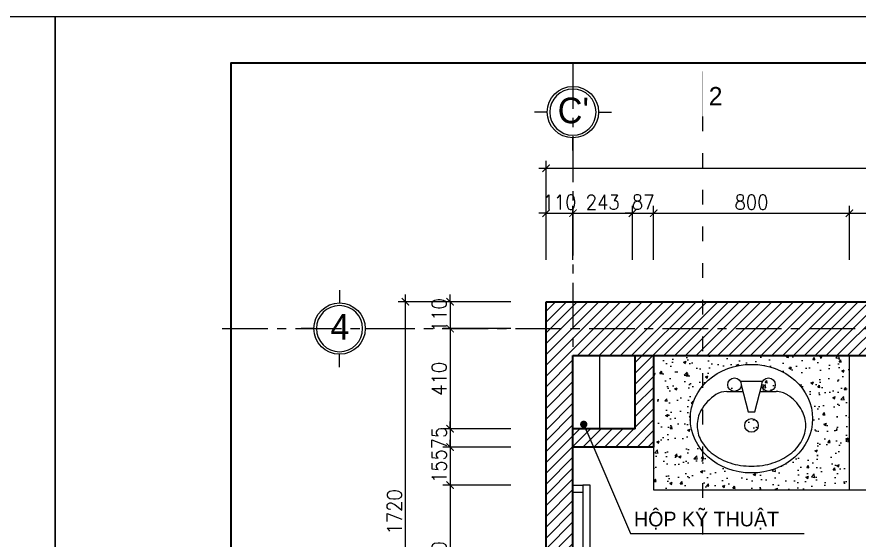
# Model space of a CAD drawing. Header units: millimetres. Extents: x -529782 to -142003, y -492574 to -273331.
# Drawn here: x -233665 to -230221, y -446465 to -444323 of the extents above; entities that cross this region are included whole.
import ezdxf
from ezdxf.enums import TextEntityAlignment as Align

# ---------------------------------------------------------------- set-up
doc = ezdxf.new("R2010")
doc.units = ezdxf.units.MM
doc.header["$LTSCALE"] = 500
doc.header["$MEASUREMENT"] = 0
doc.header["$PDMODE"] = 3
doc.linetypes.add('ACAD_ISO03W100', pattern=[30, 12, -18])
doc.linetypes.add('CENTER', pattern=[2, 1.25, -0.25, 0.25, -0.25])
doc.layers.get('0').update_dxf_attribs({"linetype": 'CONTINUOUS', "lineweight": 13})
doc.layers.get('Defpoints').update_dxf_attribs({"color": 255, "linetype": 'CONTINUOUS', "lineweight": 13})
for name, color, linetype, lineweight in [('1.cat 30', 30, 'CONTINUOUS', 35), ('2.thay 145', 145, 'CONTINUOUS', 18), ('3.manh 08', 8, 'CONTINUOUS', 9), ('4.dim 08', 8, 'CONTINUOUS', 13), ('7.tim 67', 67, 'CENTER', 9), ('9.text \xad white', 7, 'CONTINUOUS', 15), ('CA.dim 08', 251, 'CONTINUOUS', 13), ('CA.thay 145', 145, 'CONTINUOUS', 18), ('noithat', 15, 'CONTINUOUS', 9)]:
    doc.layers.add(name, color=color, linetype=linetype, lineweight=lineweight)
doc.layers.add('HACH', color=250, linetype='CONTINUOUS')
doc.layers.add('THAY', color=7, linetype='CONTINUOUS')
doc.styles.add('CA.JSC1', font='')
doc.styles.get("Standard").update_dxf_attribs({"font": 'txt.shx', "width": 0.9})
doc.styles.add('VnAvantH', font='')
doc.styles.get('CA.JSC1').set_extended_font_data('.VnAvantH')
doc.styles.get('VnAvantH').set_extended_font_data('.VnAvantH')
doc.dimstyles.new('CA 30', dxfattribs={"dimscale": 0, "dimtxt": 60, "dimasz": 30, "dimexe": 30, "dimexo": 0, "dimgap": 15, "dimtad": 1, "dimdec": 0, "dimzin": 0, "dimdsep": 46, "dimtxsty": 'Standard', "dimblk": 'ARCHTICK', "dimcen": 0.09, "dimdle": 30, "dimclrd": 256, "dimclre": 256, "dimclrt": 7, "dimadec": 0, "dimazin": 0, "dimtfac": 1, "dimtdec": 0, "dimtix": 1, "dimtmove": 2, "dimatfit": 3, "dimldrblk": 'DOT', "dimfxl": 1, "dimtolj": 1, "dimtzin": 0, "dimarcsym": 0})

# ---------------------------------------------------------------- blocks, each defined once
blk = doc.blocks.new('A$C4F894D79')
at = {"layer": 'noithat'}
for p, q in [((242.2402637004852, 435.7401064969599), (339.1364504694939, 435.7401064969599)), ((242.2402637004852, 419.5907420367002), (274.5389926210046, 290.3958263471723)), ((306.8377215415239, 290.3958263471723), (339.1364504694939, 419.5907420367002)), ((173.4940664246678, 387.2920131161809), (250.3149459287524, 387.2920131161809)), ((331.0617682337761, 387.2920131161809), (408.1046692058444, 387.2920131161809)), ((274.5389926210046, 290.3958263471723), (306.8377215415239, 290.3958263471723))]:
    blk.add_line(p, q, dxfattribs=at)
for centre in [(209.9415347799659, 419.5907420367002), (371.4351793900132, 419.5907420367002), (290.6883570849895, 225.7983685024083)]:
    blk.add_circle(centre, 32.29872892255662, dxfattribs=at)
for centre, radius, start, end in [((232.9384881556034, 196.217803709209), 208.265595459182, 122.2598079683541, 151.0887989992334), ((173.4940664246678, 290.3958263471723), 96.89618676766986, 90, 122.2598079683541), ((408.1046692058444, 290.3958263471723), 96.89618676766986, 56.09549007639636, 90), ((313.5024673640728, 149.6368352472782), 266.4918060370317, 53.13010218340126, 56.09549007639636), ((348.4382260069251, 196.217803709209), 208.265595459182, 28.91120100076662, 53.13010218340126), ((179.3781519606709, 225.7983685024083), 147.0796262590559, 151.0887989992334, 180), ((401.9985622018576, 225.7983685024083), 147.0796262590559, 0, 28.91120100076662), ((179.3781519606709, 225.7983685024083), 147.0796262590559, 180, 208.9112010007666), ((401.9985622018576, 225.7983685024083), 147.0796262590559, 331.0887989992334, 0), ((232.9384881556034, 255.3789332956076), 208.265595459182, 208.9112010007666, 233.1301021834012), ((348.4382260069251, 255.3789332956076), 208.265595459182, 306.8698978165987, 331.0887989992334), ((267.8742468059063, 301.9599017575383), 266.4918060370317, 233.1301021834012, 252.742060996397), ((313.5024673640728, 301.9599017575383), 266.4918060370317, 287.257939003603, 306.8698978165987), ((290.6883570849895, 375.3974571116269), 343.3914621439997, 252.742060996397, 270), ((290.6883570849895, 375.3974571116269), 343.3914621439997, 270, 287.257939003603)]:
    blk.add_arc(centre, radius, start, end, dxfattribs=at)
blk.add_ellipse((290.6883570849895, 258.0971533693373), major_axis=(-290.6885603030169, 5.339685868958306e-14), ratio=0.888888696429528, dxfattribs=at)
blk = doc.blocks.new('khung co loan')
at = {"layer": '1.cat 30'}
blk.add_lwpolyline([(1158.281703106128, -14553.47590842255), (1158.281703106128, -303.4759079545038), (20658.28170374641, -303.4759079545038), (20658.28170374641, -14553.47590842255)], close=True, dxfattribs=at)
at = {"layer": '3.manh 08'}
blk.add_lwpolyline([(0, -14850.00000048772), (21000.00000000023, -14850.00000048772), (21000.00000000023, -4.877219907939434e-07), (0, -4.877219907939434e-07)], close=True, dxfattribs=at)
blk = doc.blocks.new('A$C41BA5761')
at = {"layer": '2.thay 145'}
blk.add_lwpolyline([(839.9994073519047, 524.9998310285737, -3898660.642287513), (839.9994073521084, 525.0001542164828, 1.154242490888426e-06), (839.9994073524431, 524.9999926225864, 1.154242490888426e-06)], format="xyb", dxfattribs=at)
at = {"layer": '3.manh 08'}
for p, q in [((524.9994049160159, 1050.000159478077), (524.9994049160159, 875.0001713204256)), ((174.9994048396911, 525.0001523148676), (-0.000583361616008915, 525.0001523148676)), ((874.9994049923262, 525.0001523148676), (1049.999393193633, 525.0001523148676)), ((524.9994049160159, 0.0001831847475841641), (524.9994049160159, 175.000171342399))]:
    blk.add_line(p, q, dxfattribs=at)
blk.add_arc((524.9994049160159, 525.0001713313977), 349.9999999890093, 359.9999968883953, 359.9999381014106, dxfattribs=at)
blk = doc.blocks.new('_ArchTick')
at = {"color": 1, "linetype": 'ByBlock', "const_width": 0.150000081}
blk.add_lwpolyline([(-0.5000002699998731, -0.5000002699998731), (0.5000002699998731, 0.5000002699998731)], dxfattribs=at)
blk = doc.blocks.new('*D766')
at = {"layer": 'CA.dim 08', "lineweight": -2, "transparency": 16777216}
for p, q in [((-231893.6145298445, -445489.0425748248), (-231893.6145298445, -445459.0425748248)), ((-231645.9082482822, -445489.0425748248), (-231923.6145298445, -445489.0425748248)), ((-231893.6145298445, -445489.0425748248), (-231893.6145298445, -445599.0425748241)), ((-231645.9082482822, -445599.0425748241), (-231923.6145298445, -445599.0425748241)), ((-231893.6145298445, -445599.0425748241), (-231893.6145298445, -445629.0425748241))]:
    blk.add_line(p, q, dxfattribs=at)
at = {"layer": 'Defpoints', "color": 0, "transparency": 16777216}
for p in [(-231645.9082482822, -445489.0425748248), (-231893.6145298445, -445599.0425748241), (-231645.9082482822, -445599.0425748241)]:
    blk.add_point(p, dxfattribs=at)
at = {"layer": 'CA.dim 08', "lineweight": -2, "transparency": 16777216, "xscale": 30, "yscale": 30, "zscale": 30}
for p, rotation in [((-231893.6145298445, -445489.0425748248), 270), ((-231893.6145298445, -445599.0425748241), 90)]:
    blk.add_blockref('_ArchTick', p, dxfattribs=dict(at, rotation=rotation))
at = {"layer": 'CA.dim 08', "color": 7, "transparency": 16777216, "insert": (-231938.6145298445, -445544.0425748242), "char_height": 60, "attachment_point": 5, "rotation": 90}
blk.add_mtext('\\A1;110', dxfattribs=at)
blk = doc.blocks.new('_DOT')
at = {"color": 1, "linetype": 'ByBlock'}
blk.add_line((-0.5, 0), (-1, 0), dxfattribs=at)
at = {"color": 1, "linetype": 'ByBlock', "const_width": 0.5}
blk.add_lwpolyline([(-0.25, 0, 1), (0.25, 0, 1)], format="xyb", close=True, dxfattribs=at)
blk = doc.blocks.new('DOT')
at = {"layer": 'THAY', "color": 0, "linetype": 'ByBlock'}
blk.add_line((-0.5, 0), (-1, 0), dxfattribs=at)
at = {"layer": 'THAY', "color": 0, "linetype": 'ByBlock', "const_width": 0.5}
blk.add_lwpolyline([(-0.25, 0, 1), (0.25, 0, 1)], format="xyb", close=True, dxfattribs=at)
blk = doc.blocks.new('*D767')
at = {"layer": 'CA.dim 08', "lineweight": -2, "transparency": 16777216}
for p, q in [((-231893.6145298445, -445569.0425748241), (-231893.6145298445, -446039.0425748248)), ((-231645.9082482822, -445599.0425748241), (-231923.6145298445, -445599.0425748241)), ((-231645.9082482822, -446009.0425748248), (-231923.6145298445, -446009.0425748248))]:
    blk.add_line(p, q, dxfattribs=at)
at = {"layer": 'Defpoints', "color": 0, "transparency": 16777216}
for p in [(-231645.9082482822, -445599.0425748241), (-231893.6145298445, -446009.0425748248), (-231645.9082482822, -446009.0425748248)]:
    blk.add_point(p, dxfattribs=at)
at = {"layer": 'CA.dim 08', "lineweight": -2, "transparency": 16777216, "xscale": 30, "yscale": 30, "zscale": 30}
for p, rotation in [((-231893.6145298445, -445599.0425748241), 90), ((-231893.6145298445, -446009.0425748248), 270)]:
    blk.add_blockref('_ArchTick', p, dxfattribs=dict(at, rotation=rotation))
at = {"layer": 'CA.dim 08', "color": 7, "transparency": 16777216, "insert": (-231938.6145298445, -445804.0425748242), "char_height": 60, "attachment_point": 5, "rotation": 90}
blk.add_mtext('\\A1;410', dxfattribs=at)
blk = doc.blocks.new('*D768')
at = {"layer": 'CA.dim 08', "lineweight": -2, "transparency": 16777216}
for p, q in [((-231893.6145298445, -446009.0425748248), (-231893.6145298445, -445979.0425748248)), ((-231645.9082482822, -446009.0425748248), (-231923.6145298445, -446009.0425748248)), ((-231893.6145298445, -446009.0425748248), (-231893.6145298445, -446084.0425748248)), ((-231645.9082482822, -446084.0425748248), (-231923.6145298445, -446084.0425748248)), ((-231893.6145298445, -446084.0425748248), (-231893.6145298445, -446114.0425748248))]:
    blk.add_line(p, q, dxfattribs=at)
at = {"layer": 'Defpoints', "color": 0, "transparency": 16777216}
for p in [(-231645.9082482822, -446009.0425748248), (-231893.6145298445, -446084.0425748248), (-231645.9082482822, -446084.0425748248)]:
    blk.add_point(p, dxfattribs=at)
at = {"layer": 'CA.dim 08', "lineweight": -2, "transparency": 16777216, "xscale": 30, "yscale": 30, "zscale": 30}
for p, rotation in [((-231893.6145298445, -446009.0425748248), 270), ((-231893.6145298445, -446084.0425748248), 90)]:
    blk.add_blockref('_ArchTick', p, dxfattribs=dict(at, rotation=rotation))
at = {"layer": 'CA.dim 08', "color": 7, "transparency": 16777216, "insert": (-231938.6145298445, -446046.5425748246), "char_height": 60, "attachment_point": 5, "rotation": 90}
blk.add_mtext('\\A1;75', dxfattribs=at)
blk = doc.blocks.new('*D769')
at = {"layer": 'CA.dim 08', "lineweight": -2, "transparency": 16777216}
for p, q in [((-231893.6145298445, -446084.0425748248), (-231893.6145298445, -446054.0425748248)), ((-231645.9082482822, -446084.0425748248), (-231923.6145298445, -446084.0425748248)), ((-231893.6145298445, -446084.0425748248), (-231893.6145298445, -446239.0425748255)), ((-231645.9082482822, -446239.0425748255), (-231923.6145298445, -446239.0425748255)), ((-231893.6145298445, -446239.0425748255), (-231893.6145298445, -446269.0425748255))]:
    blk.add_line(p, q, dxfattribs=at)
at = {"layer": 'Defpoints', "color": 0, "transparency": 16777216}
for p in [(-231645.9082482822, -446084.0425748248), (-231893.6145298445, -446239.0425748255), (-231645.9082482822, -446239.0425748255)]:
    blk.add_point(p, dxfattribs=at)
at = {"layer": 'CA.dim 08', "lineweight": -2, "transparency": 16777216, "xscale": 30, "yscale": 30, "zscale": 30}
for p, rotation in [((-231893.6145298445, -446084.0425748248), 270), ((-231893.6145298445, -446239.0425748255), 90)]:
    blk.add_blockref('_ArchTick', p, dxfattribs=dict(at, rotation=rotation))
at = {"layer": 'CA.dim 08', "color": 7, "transparency": 16777216, "insert": (-231938.6145298445, -446161.5425748249), "char_height": 60, "attachment_point": 5, "rotation": 90}
blk.add_mtext('\\A1;155', dxfattribs=at)
blk = doc.blocks.new('*D770')
at = {"layer": 'CA.dim 08', "lineweight": -2, "transparency": 16777216}
for p, q in [((-231893.6145298445, -446209.0425748255), (-231893.6145298445, -446869.0425748255)), ((-231645.9082482822, -446239.0425748255), (-231923.6145298445, -446239.0425748255)), ((-231645.9082482822, -446839.0425748255), (-231923.6145298445, -446839.0425748255))]:
    blk.add_line(p, q, dxfattribs=at)
at = {"layer": 'Defpoints', "color": 0, "transparency": 16777216}
for p in [(-231645.9082482822, -446239.0425748255), (-231893.6145298445, -446839.0425748255), (-231645.9082482822, -446839.0425748255)]:
    blk.add_point(p, dxfattribs=at)
at = {"layer": 'CA.dim 08', "lineweight": -2, "transparency": 16777216, "xscale": 30, "yscale": 30, "zscale": 30}
for p, rotation in [((-231893.6145298445, -446239.0425748255), 90), ((-231893.6145298445, -446839.0425748255), 270)]:
    blk.add_blockref('_ArchTick', p, dxfattribs=dict(at, rotation=rotation))
at = {"layer": 'CA.dim 08', "color": 7, "transparency": 16777216, "insert": (-231938.6145298445, -446539.0425748253), "char_height": 60, "attachment_point": 5, "rotation": 90}
blk.add_mtext('\\A1;600', dxfattribs=at)
blk = doc.blocks.new('*D773')
at = {"layer": 'CA.dim 08', "lineweight": -2, "transparency": 16777216}
for p, q in [((-232076.3450243069, -447239.0425748255), (-232076.3450243069, -445459.0425748248)), ((-231645.9082482822, -445489.0425748248), (-232106.3450243069, -445489.0425748248)), ((-231645.9082482822, -447209.0425748255), (-232106.3450243069, -447209.0425748255))]:
    blk.add_line(p, q, dxfattribs=at)
at = {"layer": 'Defpoints', "color": 0, "transparency": 16777216}
for p in [(-232076.3450243069, -445489.0425748248), (-231645.9082482822, -445489.0425748248), (-231645.9082482822, -447209.0425748255)]:
    blk.add_point(p, dxfattribs=at)
at = {"layer": 'CA.dim 08', "lineweight": -2, "transparency": 16777216, "xscale": 30, "yscale": 30, "zscale": 30}
for p, rotation in [((-232076.3450243069, -445489.0425748248), 90), ((-232076.3450243069, -447209.0425748255), 270)]:
    blk.add_blockref('_ArchTick', p, dxfattribs=dict(at, rotation=rotation))
at = {"layer": 'CA.dim 08', "color": 7, "transparency": 16777216, "insert": (-232121.345024307, -446349.0425748249), "char_height": 60, "attachment_point": 5, "rotation": 90}
blk.add_mtext('\\A1;1720', dxfattribs=at)
blk = doc.blocks.new('*D774')
at = {"layer": 'CA.dim 08', "lineweight": -2, "transparency": 16777216}
for p, q in [((-231501.3995098316, -445126.8100952004), (-231531.3995098316, -445126.8100952004)), ((-231501.3995098316, -445317.8060453645), (-231501.3995098316, -445096.8100952004)), ((-231501.3995098316, -445126.8100952004), (-231391.3995098316, -445126.8100952004)), ((-231391.3995098316, -445317.8060453645), (-231391.3995098316, -445096.8100952004)), ((-231391.3995098316, -445126.8100952004), (-231361.3995098316, -445126.8100952004))]:
    blk.add_line(p, q, dxfattribs=at)
at = {"layer": 'Defpoints', "color": 0, "transparency": 16777216}
for p in [(-231391.3995098316, -445126.8100952004), (-231501.3995098316, -445317.8060453645), (-231391.3995098316, -445317.8060453645)]:
    blk.add_point(p, dxfattribs=at)
at = {"layer": 'CA.dim 08', "lineweight": -2, "transparency": 16777216, "xscale": 30, "yscale": 30, "zscale": 30}
blk.add_blockref('_ArchTick', (-231501.3995098316, -445126.8100952004), dxfattribs=at)
at = {"layer": 'CA.dim 08', "lineweight": -2, "transparency": 16777216, "xscale": 30, "yscale": 30, "zscale": 30, "rotation": 180}
blk.add_blockref('_ArchTick', (-231391.3995098316, -445126.8100952004), dxfattribs=at)
at = {"layer": 'CA.dim 08', "color": 7, "transparency": 16777216, "insert": (-231446.3995098316, -445081.8100952004), "char_height": 60, "attachment_point": 5}
blk.add_mtext('\\A1;110', dxfattribs=at)
blk = doc.blocks.new('*D775')
at = {"layer": 'CA.dim 08', "lineweight": -2, "transparency": 16777216}
for p, q in [((-231421.3995098316, -445126.8100952004), (-231117.9967480842, -445126.8100952004)), ((-231391.3995098316, -445317.8060453645), (-231391.3995098316, -445096.8100952004)), ((-231147.9967480842, -445317.8060453645), (-231147.9967480842, -445096.8100952004))]:
    blk.add_line(p, q, dxfattribs=at)
at = {"layer": 'Defpoints', "color": 0, "transparency": 16777216}
for p in [(-231147.9967480842, -445126.8100952004), (-231391.3995098316, -445317.8060453645), (-231147.9967480842, -445317.8060453645)]:
    blk.add_point(p, dxfattribs=at)
at = {"layer": 'CA.dim 08', "lineweight": -2, "transparency": 16777216, "xscale": 30, "yscale": 30, "zscale": 30, "rotation": 180}
blk.add_blockref('_ArchTick', (-231391.3995098316, -445126.8100952004), dxfattribs=at)
at = {"layer": 'CA.dim 08', "lineweight": -2, "transparency": 16777216, "xscale": 30, "yscale": 30, "zscale": 30}
blk.add_blockref('_ArchTick', (-231147.9967480842, -445126.8100952004), dxfattribs=at)
at = {"layer": 'CA.dim 08', "color": 7, "transparency": 16777216, "insert": (-231269.6981289579, -445081.8100952004), "char_height": 60, "attachment_point": 5}
blk.add_mtext('\\A1;243', dxfattribs=at)
blk = doc.blocks.new('*D776')
at = {"layer": 'CA.dim 08', "lineweight": -2, "transparency": 16777216}
for p, q in [((-231147.9967480842, -445126.8100952004), (-231177.9967480842, -445126.8100952004)), ((-231147.9967480842, -445317.8060453645), (-231147.9967480842, -445096.8100952004)), ((-231147.9967480842, -445126.8100952004), (-231061.3995098315, -445126.8100952004)), ((-231061.3995098315, -445317.8060453645), (-231061.3995098315, -445096.8100952004)), ((-231061.3995098315, -445126.8100952004), (-231031.3995098315, -445126.8100952004))]:
    blk.add_line(p, q, dxfattribs=at)
at = {"layer": 'Defpoints', "color": 0, "transparency": 16777216}
for p in [(-231061.3995098315, -445126.8100952004), (-231147.9967480842, -445317.8060453645), (-231061.3995098315, -445317.8060453645)]:
    blk.add_point(p, dxfattribs=at)
at = {"layer": 'CA.dim 08', "lineweight": -2, "transparency": 16777216, "xscale": 30, "yscale": 30, "zscale": 30}
blk.add_blockref('_ArchTick', (-231147.9967480842, -445126.8100952004), dxfattribs=at)
at = {"layer": 'CA.dim 08', "lineweight": -2, "transparency": 16777216, "xscale": 30, "yscale": 30, "zscale": 30, "rotation": 180}
blk.add_blockref('_ArchTick', (-231061.3995098315, -445126.8100952004), dxfattribs=at)
at = {"layer": 'CA.dim 08', "color": 7, "transparency": 16777216, "insert": (-231104.6981289578, -445081.8100952004), "char_height": 60, "attachment_point": 5}
blk.add_mtext('\\A1;87', dxfattribs=at)
blk = doc.blocks.new('*D777')
at = {"layer": 'CA.dim 08', "lineweight": -2, "transparency": 16777216}
for p, q in [((-231091.3995098315, -445126.8100952004), (-230231.3995098315, -445126.8100952004)), ((-231061.3995098315, -445317.8060453645), (-231061.3995098315, -445096.8100952004)), ((-230261.3995098315, -445317.8060453645), (-230261.3995098315, -445096.8100952004))]:
    blk.add_line(p, q, dxfattribs=at)
at = {"layer": 'Defpoints', "color": 0, "transparency": 16777216}
for p in [(-230261.3995098315, -445126.8100952004), (-231061.3995098315, -445317.8060453645), (-230261.3995098315, -445317.8060453645)]:
    blk.add_point(p, dxfattribs=at)
at = {"layer": 'CA.dim 08', "lineweight": -2, "transparency": 16777216, "xscale": 30, "yscale": 30, "zscale": 30, "rotation": 180}
blk.add_blockref('_ArchTick', (-231061.3995098315, -445126.8100952004), dxfattribs=at)
at = {"layer": 'CA.dim 08', "lineweight": -2, "transparency": 16777216, "xscale": 30, "yscale": 30, "zscale": 30}
blk.add_blockref('_ArchTick', (-230261.3995098315, -445126.8100952004), dxfattribs=at)
at = {"layer": 'CA.dim 08', "color": 7, "transparency": 16777216, "insert": (-230661.3995098315, -445081.8100952004), "char_height": 60, "attachment_point": 5}
blk.add_mtext('\\A1;800', dxfattribs=at)
blk = doc.blocks.new('*D778')
at = {"layer": 'CA.dim 08', "lineweight": -2, "transparency": 16777216}
for p, q in [((-230291.3995098315, -445126.8100952004), (-229736.3995098317, -445126.8100952004)), ((-230261.3995098315, -445317.8060453645), (-230261.3995098315, -445096.8100952004)), ((-229766.3995098317, -445317.8060453645), (-229766.3995098317, -445096.8100952004))]:
    blk.add_line(p, q, dxfattribs=at)
at = {"layer": 'Defpoints', "color": 0, "transparency": 16777216}
for p in [(-229766.3995098317, -445126.8100952004), (-230261.3995098315, -445317.8060453645), (-229766.3995098317, -445317.8060453645)]:
    blk.add_point(p, dxfattribs=at)
at = {"layer": 'CA.dim 08', "lineweight": -2, "transparency": 16777216, "xscale": 30, "yscale": 30, "zscale": 30, "rotation": 180}
blk.add_blockref('_ArchTick', (-230261.3995098315, -445126.8100952004), dxfattribs=at)
at = {"layer": 'CA.dim 08', "lineweight": -2, "transparency": 16777216, "xscale": 30, "yscale": 30, "zscale": 30}
blk.add_blockref('_ArchTick', (-229766.3995098317, -445126.8100952004), dxfattribs=at)
at = {"layer": 'CA.dim 08', "color": 7, "transparency": 16777216, "insert": (-230013.8995098316, -445081.8100952004), "char_height": 60, "attachment_point": 5}
blk.add_mtext('\\A1;495', dxfattribs=at)
blk = doc.blocks.new('*D782')
at = {"layer": 'CA.dim 08', "lineweight": -2, "transparency": 16777216}
for p, q in [((-231501.3995098316, -445317.8060453645), (-231501.3995098316, -444912.6217717526)), ((-228301.3995098315, -445317.8060453645), (-228301.3995098315, -444912.6217717526)), ((-231531.3995098316, -444942.6217717526), (-228271.3995098315, -444942.6217717526))]:
    blk.add_line(p, q, dxfattribs=at)
at = {"layer": 'Defpoints', "color": 0, "transparency": 16777216}
for p in [(-228301.3995098315, -444942.6217717526), (-231501.3995098316, -445317.8060453645), (-228301.3995098315, -445317.8060453645)]:
    blk.add_point(p, dxfattribs=at)
at = {"layer": 'CA.dim 08', "lineweight": -2, "transparency": 16777216, "xscale": 30, "yscale": 30, "zscale": 30, "rotation": 180}
blk.add_blockref('_ArchTick', (-231501.3995098316, -444942.6217717526), dxfattribs=at)
at = {"layer": 'CA.dim 08', "lineweight": -2, "transparency": 16777216, "xscale": 30, "yscale": 30, "zscale": 30}
blk.add_blockref('_ArchTick', (-228301.3995098315, -444942.6217717526), dxfattribs=at)
at = {"layer": 'CA.dim 08', "color": 7, "transparency": 16777216, "insert": (-229901.3995098315, -444897.6217717526), "char_height": 60, "attachment_point": 5}
blk.add_mtext('\\A1;3200', dxfattribs=at)
blk = doc.blocks.new('*D799')
at = {"layer": 'CA.dim 08', "lineweight": -2, "transparency": 16777216}
for p, q in [((-230058.0545348752, -445679.0425748248), (-230058.0545348752, -446289.0425748248)), ((-230261.3995098316, -445709.0425748248), (-230028.0545348752, -445709.0425748248)), ((-230261.3995098316, -446259.0425748248), (-230028.0545348752, -446259.0425748248))]:
    blk.add_line(p, q, dxfattribs=at)
at = {"layer": 'Defpoints', "color": 0, "transparency": 16777216}
for p in [(-230261.3995098316, -445709.0425748248), (-230261.3995098316, -446259.0425748248), (-230058.0545348752, -446259.0425748248)]:
    blk.add_point(p, dxfattribs=at)
at = {"layer": 'CA.dim 08', "lineweight": -2, "transparency": 16777216, "xscale": 30, "yscale": 30, "zscale": 30}
for p, rotation in [((-230058.0545348752, -445709.0425748248), 90), ((-230058.0545348752, -446259.0425748248), 270)]:
    blk.add_blockref('_ArchTick', p, dxfattribs=dict(at, rotation=rotation))
at = {"layer": 'CA.dim 08', "color": 7, "transparency": 16777216, "insert": (-230103.0545348752, -445984.0425748246), "char_height": 60, "attachment_point": 5, "rotation": 90}
blk.add_mtext('\\A1;550', dxfattribs=at)

msp = doc.modelspace()

# ---------------------------------------------------------------- hatches: boundary and pattern name
at = {"layer": 'HACH'}
h = msp.add_hatch(dxfattribs=at)
h.set_pattern_fill('ANSI31', color=256, scale=250, style=0)
h.set_pattern_definition([(45, (-69790.37632711377, -64923.1701831235), (-22.09708691207961, 22.09708691207961), [])])
h.paths.add_polyline_path([(-228521.3995098315, -445709.0425748243), (-228521.3995098315, -445489.0425748245), (-231501.3995098316, -445489.0425748245), (-231501.3995098316, -446989.0425748252), (-231391.3995098316, -446989.0425748252), (-231391.3995098315, -445709.0425748244)])
h.paths.add_polyline_path([(-231056.3995098316, -447209.0425748252), (-231056.3995098316, -447099.0427541274), (-231281.3995098315, -447099.0427541274), (-231281.3995098316, -447209.0425748252)])
h.paths.add_polyline_path([(-231136.3995098315, -446009.0425748245), (-231391.3995098316, -446009.0425748245), (-231391.3995098316, -446084.0425748245), (-231061.3995098315, -446084.0425748245), (-231061.3995098315, -445709.0425748245), (-231136.3995098315, -445709.0425748245)], flags=17)
h.paths.add_polyline_path([(-228521.3995098316, -447209.0425748246), (-228521.3995098316, -447099.0425748245), (-230306.3995098315, -447099.0425748245), (-230306.3995098316, -447209.0425748245)])
h.paths.add_polyline_path([(-228411.3995098314, -446819.0425748245), (-228411.3995098314, -446989.0425748245), (-228301.3995098314, -446989.0425748245), (-228301.3995098314, -446819.0425748245)])
h = msp.add_hatch(dxfattribs=at)
h.set_pattern_fill('AR-CONC', color=256, scale=15, style=0)
h.set_pattern_definition([(49.99999999999999, (-69790.37632711377, -64923.1701831235), (107.589027390113, -9.412820247389266), [11.25, -123.75]), (355, (-69790.37632711377, -64923.1701831235), (-20.81270004195, 112.8288200550018), [9, -99]), (100.4514, (-69781.41057511378, -64923.95458412351), (86.77640725710323, 103.415931309143), [9.561028499999987, -105.1713167999999]), (46.18420000000001, (-69790.37632711377, -64893.1701831235), (160.0861572938467, -24.82785214935271), [16.875, -185.625]), (96.6356, (-69777.03581536378, -64895.23917917348), (140.1994058323055, 146.1176806350663), [14.3415432, -157.75695]), (351.1842, (-69790.37632711377, -64893.1701831235), (140.1992917700441, 146.1177901387987), [13.5, -148.5]), (21, (-69775.37632711377, -64900.6701831235), (89.53605781776925, -60.39283359980082), [11.25, -123.75]), (326.0000000000001, (-69775.37632711377, -64900.6701831235), (36.49729978823726, 108.772506757028), [9, -99]), (71.4514, (-69767.91499216377, -64905.7029240235), (126.0333942872235, 48.37957450649286), [9.5610285, -105.1713168]), (37.50000000000001, (-69790.37632711377, -64923.1701831235), (1.8239782975936, 49.93407807469672), [0, -97.8, 0, -100.5, 0, -99.375]), (7.499999999999999, (-69790.37632711377, -64923.1701831235), (39.46043061632229, 59.16175678235403), [0, -57.3, 0, -95.55, 0, -37.875]), (327.5, (-69823.82632711378, -64923.1701831235), (80.07336542586137, -3.38323076015697), [0, -37.5, 0, -117, 0, -155.25]), (317.5, (-69838.82632711378, -64923.1701831235), (87.47792540135794, 15.01574734984765), [0, -48.75, 0, -77.69999999999999, 0, -110.25])])
h.paths.add_polyline_path([(-231061.3995098315, -445709.0425748245), (-231061.3995098315, -446259.0425748245), (-230261.3995098315, -446259.0425748245), (-230261.3995098315, -445709.0425748245)])
edge = h.paths.add_edge_path(flags=16)
edge.add_ellipse((-230661.3995098315, -445967.4323502595), major_axis=(-249.9999999999418, -5.938789812125424e-11), ratio=0.8888886964294104, start_angle=0, end_angle=360)
h.paths.add_polyline_path([(-230818.6666421036, -446112.9620162165, 0.08584387601558635), (-230749.1198797228, -446148.5483264241, 0.0755381206924831), (-230661.3995098315, -446161.8768428171, 0.0755381206922736), (-230573.6791399404, -446148.5483264242, 0.08584385473835543), (-230504.132393042, -446112.9620278459, -0.0004614306624352016), (-230504.396868752, -446113.1603848119, -0.08572206659700146), (-230573.8890059185, -446148.6135233871, -0.07535103022084008), (-230661.3995098315, -446161.8768428171, -0.07535103013699827), (-230748.9100136505, -446148.6135234162, -0.08572204552955075), (-230818.4021354856, -446113.1603963636, -0.0004614845877332353)], flags=0)
h.paths.add_polyline_path([(-230762.1897598315, -445856.3212872613), (-230730.8439542748, -445856.3212872613, -1), (-230730.8439542748, -445800.7657317074, -0.4142135624470206), (-230703.066176497, -445828.5435094923), (-230675.2883987227, -445939.6546205957), (-230647.5106209466, -445939.6546205957), (-230619.732843166, -445828.5435094923, -0.4142135624473274), (-230591.9550653883, -445800.7657317074, -1), (-230591.9550653883, -445856.3212872613), (-230560.418315389, -445856.3212872613, -0.1490250675716692), (-230513.9341120534, -445870.490588869, 0.1490250675716692), (-230560.418315389, -445856.3212872613), (-230626.6772876095, -445856.3212872613), (-230647.5106209467, -445939.6546205957), (-230675.2883987227, -445939.6546205957), (-230696.1217320552, -445856.3212872613), (-230762.1897598314, -445856.3212872613, 0.1442293267403645), (-230807.3669989815, -445869.6298999093, -0.1442293267401863)], flags=0)
h.paths.add_polyline_path([(-230661.3995098315, -445967.4323983733, -1), (-230661.3995098315, -446022.9879539288, -1)], flags=0)
h.paths.add_polyline_path([(-230504.3968687923, -445877.2599674598, -0.0004614308677385702), (-230504.1323929646, -445877.4583245141, 0.0003606120874684404)], flags=0)

# ---------------------------------------------------------------- linework, layer by layer
at = {"layer": '1.cat 30'}
for p, q in [((-231501.3995098316, -445489.0425748245), (-228211.3995098314, -445489.0425748245)), ((-231501.3995098316, -447209.0425748245), (-231501.3995098316, -445489.0425748245)), ((-231391.3995098316, -445709.0425748245), (-228301.3995098316, -445709.0425748243)), ((-231391.3995098316, -447099.0425748245), (-231391.3995098316, -445709.0425748245)), ((-231136.3995098315, -446009.0425748245), (-231136.3995098315, -445709.0425748245)), ((-231136.3995098315, -446009.0425748245), (-231391.3995098316, -446009.0425748245))]:
    msp.add_line(p, q, dxfattribs=at)
at = {"layer": '1.cat 30', "const_width": 1.5}
msp.add_lwpolyline([(-230861.9833031195, -444730.7840373062), (-230861.9833031195, -444729.2840373062), (-230861.9833031195, -444727.7840373062), (-230861.9833031195, -444546.150777604)], dxfattribs=at)
at = {"layer": '1.cat 30'}
msp.add_lwpolyline([(-231061.3995098315, -445709.0425748245), (-231061.3995098315, -446084.0425748245), (-231391.3995098316, -446084.0425748245)], dxfattribs=at)
at = {"layer": '2.thay 145', "color": 1, "linetype": 'ACAD_ISO03W100', "ltscale": 0.01}
msp.add_line((-230861.9833031195, -444730.7840373062), (-230861.9833031195, -447502.2659514167), dxfattribs=at)
at = {"layer": '4.dim 08'}
for points in [[(-231351.3995098316, -446239.0425748252), (-231351.3995098316, -446269.0425748252), (-231391.3995098316, -446269.0425748252), (-231391.3995098316, -446239.0425748252)], [(-231321.3995098316, -446839.0425748252), (-231321.3995098316, -446239.0425748252), (-231351.3995098316, -446239.0425748252), (-231351.3995098316, -446839.0425748252)]]:
    msp.add_lwpolyline(points, close=True, dxfattribs=at)
at = {"layer": '7.tim 67', "ltscale": 0.3}
for p, q in [((-231391.3995098316, -444511.6063065605), (-231391.3995098316, -453360.3197307405)), ((-232825.7287208755, -445599.0425748238), (-222182.5586053064, -445599.0425748238))]:
    msp.add_line(p, q, dxfattribs=at)
at = {"layer": 'CA.thay 145'}
for points in [[(-231281.3995098316, -446009.0425748245), (-231281.3995098316, -445709.0425748245), (-231136.3995098315, -445709.0425748245), (-231136.3995098315, -446009.0425748245)], [(-230261.3995098315, -446259.0425748245), (-230261.3995098315, -445709.0425748245), (-231061.3995098315, -445709.0425748245), (-231061.3995098315, -446259.0425748245)]]:
    msp.add_lwpolyline(points, close=True, dxfattribs=at)

# ---------------------------------------------------------------- block references
at = {"layer": '2.thay 145'}
for name, p, xscale, yscale, zscale in [('khung co loan', (-246547.9647339482, -444323.159194944), 0.6209623455069959, 0.6209623455069959, 0.6209623455069959), ('khung co loan', (-233507.7554783012, -444323.1591949441), 0.6209623455069959, 0.6209623455069959, 0.6209623455069959), ('A$C41BA5761', (-231548.8993313003, -444870.5381592161), 0.2999999999883585, 0.2999999999883585, 0.2999999999883585), ('A$C41BA5761', (-232503.119044001, -445756.5426205122), 0.2999999999883585, 0.2999999999883585, 0.2999999999883585)]:
    msp.add_blockref(name, p, dxfattribs=dict(at, xscale=xscale, yscale=yscale, zscale=zscale))
at = {"layer": 'noithat', "xscale": 0.8600269639864564, "yscale": 0.8600269639864564, "zscale": 0.8600269639864564}
msp.add_blockref('A$C4F894D79', (-230911.3993350585, -446189.4028615004), dxfattribs=at)

# ---------------------------------------------------------------- texts
at = {"layer": '9.text \xad white'}
for s, height, style, p in [('2', 74.99999999967304, 'VnAvantH', (-230836.0473522448, -444685.3226194221)), ('hép kü thuËt', 60, 'CA.JSC1', (-231141.7217268512, -446408.1299417936))]:
    msp.add_text(s, height=height, dxfattribs=dict(at, style=style)).set_placement(p)
at = {"layer": '9.text \xad white', "style": 'CA.JSC1'}
for s, p in [("c'", (-231389.7493199118, -444705.9881460881)), ('4', (-232343.9690326126, -445591.9926073842))]:
    msp.add_text(s, height=104.9999929200395, dxfattribs=at).set_placement(p, align=Align.MIDDLE)

# ---------------------------------------------------------------- dimensions: what is measured, and where the dimension line sits
at = {"layer": 'CA.dim 08'}
for base, p1, p2, picture, middle in [((-228301.3995098315, -444942.6217717526), (-231501.3995098316, -445317.8060453645), (-228301.3995098315, -445317.8060453645), '*D782', (-229901.3995098315, -444897.6217717526)), ((-231391.3995098316, -445126.8100952004), (-231501.3995098316, -445317.8060453645), (-231391.3995098316, -445317.8060453645), '*D774', (-231446.3995098316, -445081.8100952004)), ((-231147.9967480842, -445126.8100952004), (-231391.3995098316, -445317.8060453645), (-231147.9967480842, -445317.8060453645), '*D775', (-231269.6981289579, -445081.8100952004)), ((-231061.3995098315, -445126.8100952004), (-231147.9967480842, -445317.8060453645), (-231061.3995098315, -445317.8060453645), '*D776', (-231104.6981289578, -445081.8100952004)), ((-230261.3995098315, -445126.8100952004), (-231061.3995098315, -445317.8060453645), (-230261.3995098315, -445317.8060453645), '*D777', (-230661.3995098315, -445081.8100952004)), ((-229766.3995098317, -445126.8100952004), (-230261.3995098315, -445317.8060453645), (-229766.3995098317, -445317.8060453645), '*D778', (-230013.8995098316, -445081.8100952004))]:
    dim = msp.add_linear_dim(base=base, p1=p1, p2=p2, dimstyle='CA 30', override={"dimscale": 1, "dimldrblk": 'DOT'}, dxfattribs=at)
    dim.commit()
    dim.dimension.update_dxf_attribs({"geometry": picture, "text_midpoint": middle})
for base, p1, p2, picture, middle in [((-232076.3450243069, -445489.0425748248), (-231645.908248282, -447209.0425748252), (-231645.908248282, -445489.0425748245), '*D773', (-232121.345024307, -446349.0425748249)), ((-231893.6145298445, -445599.0425748241), (-231645.908248282, -445489.0425748245), (-231645.908248282, -445599.0425748238), '*D766', (-231938.6145298445, -445544.0425748242)), ((-231893.6145298445, -446009.0425748248), (-231645.908248282, -445599.0425748238), (-231645.908248282, -446009.0425748245), '*D767', (-231938.6145298445, -445804.0425748242)), ((-230058.0545348752, -446259.0425748248), (-230261.3995098315, -445709.0425748245), (-230261.3995098315, -446259.0425748245), '*D799', (-230103.0545348752, -445984.0425748246)), ((-231893.6145298445, -446084.0425748248), (-231645.908248282, -446009.0425748245), (-231645.908248282, -446084.0425748245), '*D768', (-231938.6145298445, -446046.5425748246)), ((-231893.6145298445, -446239.0425748255), (-231645.908248282, -446084.0425748245), (-231645.908248282, -446239.0425748252), '*D769', (-231938.6145298445, -446161.5425748249)), ((-231893.6145298445, -446839.0425748255), (-231645.908248282, -446239.0425748252), (-231645.908248282, -446839.0425748252), '*D770', (-231938.6145298445, -446539.0425748253))]:
    dim = msp.add_linear_dim(base=base, p1=p1, p2=p2, angle=90, dimstyle='CA 30', override={"dimscale": 1, "dimldrblk": 'DOT'}, dxfattribs=at)
    dim.commit()
    dim.dimension.update_dxf_attribs({"geometry": picture, "text_midpoint": middle})

# ---------------------------------------------------------------- leaders
msp.add_leader([(-231347.2048228222, -445990.6356113094), (-231156.2004504069, -446436.8554229832), (-230445.5643644677, -446436.8554229832)], dimstyle='CA 30', override={"dimscale": 1, "dimtad": 0, "dimldrblk": 'DOT'}, dxfattribs=at)

doc.saveas('drawing.dxf')
